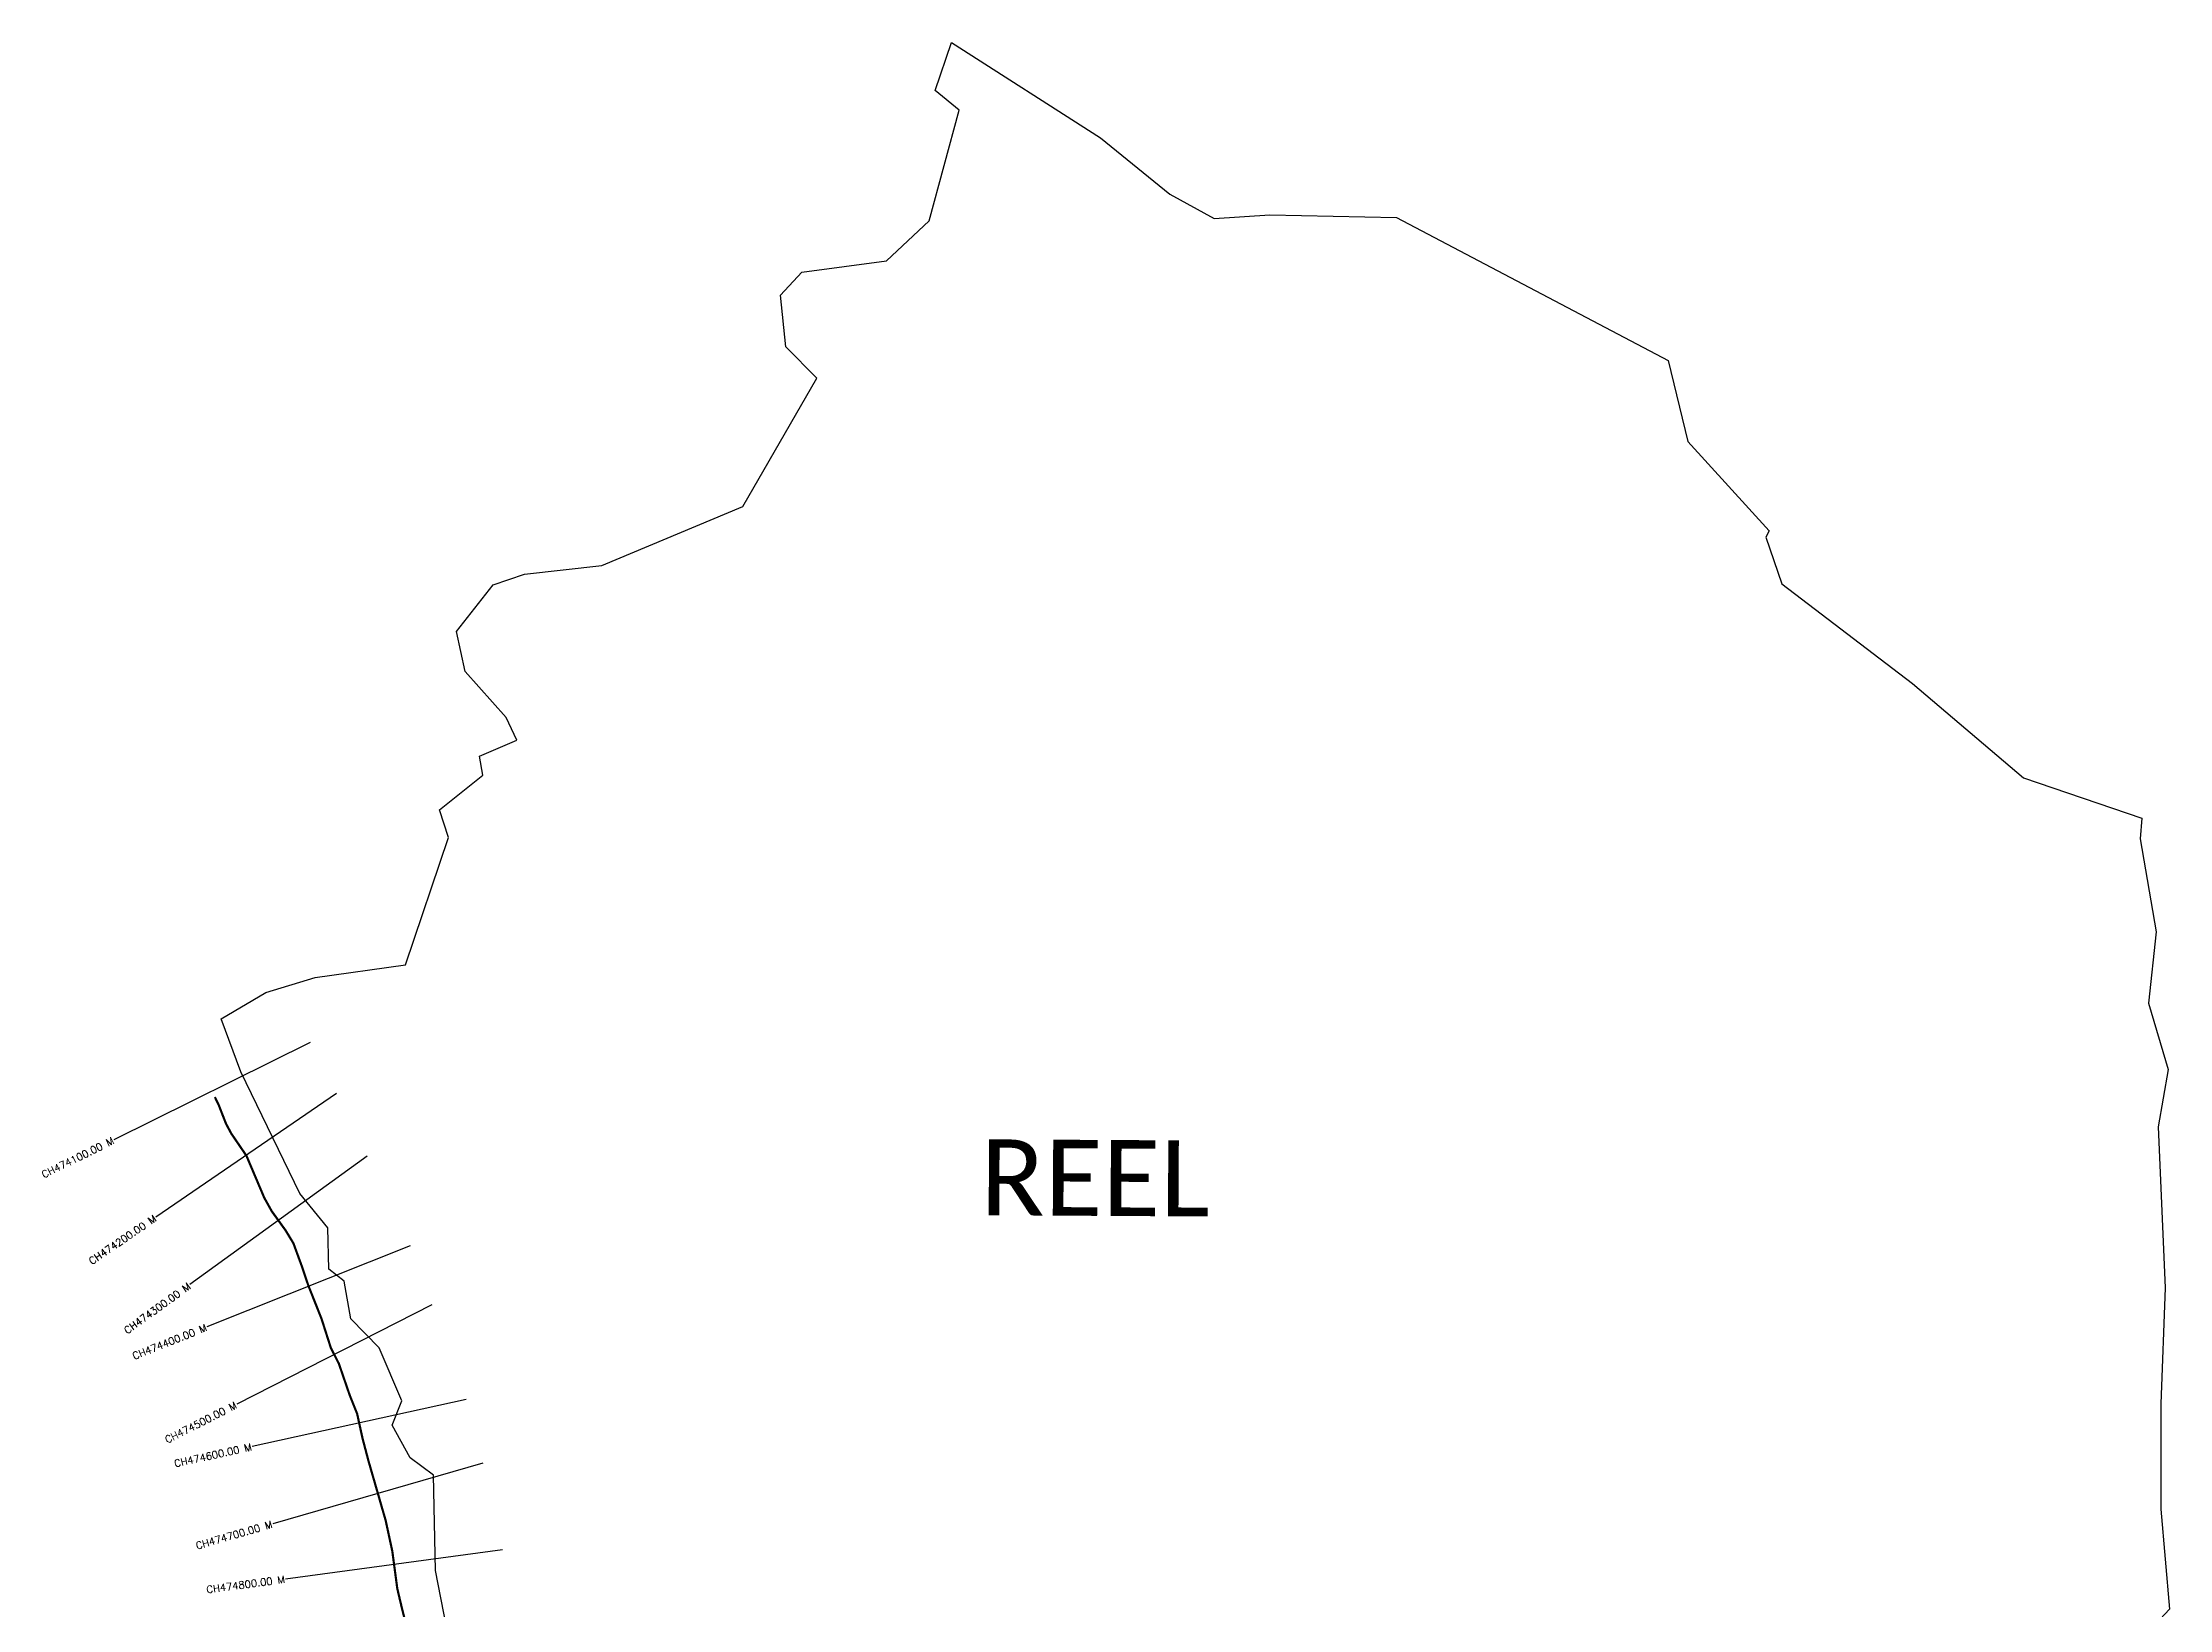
# Model space of a CAD drawing. Header units: metres. Extents: x 312864 to 315779, y 1903402 to 1906932.
# Drawn here: x 312864 to 315779, y 1904785 to 1906932 of the extents above; entities that cross this region are included whole.
import ezdxf
from ezdxf.enums import TextEntityAlignment as Align

# ---------------------------------------------------------------- set-up
doc = ezdxf.new("R2010")
doc.units = ezdxf.units.M
for name, color, linetype in [('CS', 134, 'Continuous'), ('CSMark', 6, 'Continuous'), ('NATURALLY PROTECTED', 3, 'Continuous'), ('village', 3, 'Continuous'), ('VILLAGE NAME', 250, 'Continuous')]:
    doc.layers.add(name, color=color, linetype=linetype)
doc.styles.get("Standard").update_dxf_attribs({"font": 'simplex.shx'})

msp = doc.modelspace()

# ---------------------------------------------------------------- linework, layer by layer
at = {"color": 3, "flags": 128}
msp.add_lwpolyline([(314087.2, 1906866.5), (314109.4, 1906932.2)], dxfattribs=at)
at = {"layer": 'CS'}
for p, q in [((313230.2, 1905562), (312961.3, 1905429)), ((313266.4, 1905492.3), (313018.7, 1905323)), ((313308.3, 1905406.4), (313065.4, 1905230.4)), ((313367.5, 1905283.7), (313088.9, 1905172.6)), ((313397.1, 1905202.6), (313129.6, 1905066.7)), ((313444, 1905073.2), (313151, 1905008.6)), ((313467.2, 1904985.9), (313179, 1904902.7)), ((313494, 1904866.9), (313196.7, 1904827))]:
    msp.add_line(p, q, dxfattribs=at)
at = {"layer": 'NATURALLY PROTECTED', "color": 2, "const_width": 3, "flags": 128}
msp.add_lwpolyline([(313099.7, 1905487.4), (313104.6, 1905477.5), (313115, 1905450.9), (313122.3, 1905437.3), (313143, 1905407), (313167.4, 1905349.5), (313177.7, 1905331), (313196.9, 1905304.4), (313207.4, 1905287), (313219.4, 1905254.3), (313228, 1905228.7), (313245.8, 1905184), (313258.6, 1905144), (313269.7, 1905122.1), (313284.6, 1905078.8), (313294.7, 1905053.6), (313302, 1905020.3), (313310.2, 1904989.1), (313323, 1904944.8), (313333.9, 1904907), (313342.9, 1904865.3), (313349.8, 1904813.7), (313355.7, 1904788.8), (313375.6, 1904708.1)], dxfattribs=at)
at = {"layer": 'village', "color": 3}
for points in [[(314109.4, 1906932.2, 0), (314313.8, 1906801.6, 0), (314408.5, 1906724.7, 0), (314469.2, 1906691.1, 0), (314545.8, 1906696.4, 0), (314719.4, 1906692.5, 0), (315091.8, 1906496.8, 0), (315118.8, 1906385.6, 0), (315230.2, 1906263.4, 0), (315225.6, 1906254.5, 0), (315247.7, 1906190.7, 0), (315426.6, 1906054, 0), (315578.6, 1905924.8, 0), (315740.8, 1905869.4, 0), (315738.6, 1905841.4, 0), (315760.8, 1905713.6, 0), (315750.3, 1905616.1, 0), (315777.2, 1905525.2, 0), (315763.2, 1905446.5, 0), (315773, 1905225.9, 0), (315767, 1905067.3, 0), (315766.8, 1904923, 0), (315778.8, 1904785.8, 0)], [(313454.6, 1904569.6, 0), (313402.2, 1904838.7, 0), (313399.4, 1904969.2, 0), (313367.3, 1904993, 0), (313342.6, 1905038, 0), (313356.2, 1905071, 0), (313325.1, 1905143.7, 0), (313286.3, 1905183.8, 0), (313276.9, 1905235, 0), (313256, 1905251.5, 0), (313254.4, 1905308.1, 0), (313216.3, 1905355.5, 0), (313135.2, 1905522.1, 0), (313108.3, 1905594.4, 0), (313169.7, 1905630.8, 0), (313237, 1905651.2, 0), (313361, 1905668.5, 0), (313419.9, 1905843.1, 0), (313407.6, 1905880.9, 0), (313466.8, 1905928.5, 0), (313462.3, 1905954.4, 0), (313513.7, 1905976.2, 0), (313499, 1906007.4, 0), (313442.7, 1906070.4, 0), (313430.8, 1906125.1, 0), (313481.4, 1906189.3, 0), (313524.3, 1906204, 0), (313630, 1906215.7, 0), (313823.5, 1906296.7, 0), (313924.9, 1906472.6, 0), (313882.4, 1906515.3, 0), (313874.9, 1906586.1, 0), (313904.2, 1906617.7, 0), (314020.4, 1906633.4, 0), (314078.7, 1906687.8, 0), (314119.9, 1906839.8, 0), (314087.2, 1906866.5, 0)], [(315778.8, 1904785.8, 0), (315609.2, 1904604, 0)]]:
    msp.add_polyline3d(points, dxfattribs=at)

# ---------------------------------------------------------------- texts
at = {"layer": 'CSMark'}
for s, rotation, p in [('CH474100.00 M', 26.318, (312960.4, 1905428.6)), ('CH474200.00 M', 34.3364, (313017.9, 1905322.5)), ('CH474300.00 M', 35.9333, (313064.6, 1905229.8)), ('CH474400.00 M', 21.744, (313088, 1905172.2)), ('CH474500.00 M', 26.9527, (313128.8, 1905066.2)), ('CH474600.00 M', 12.4193, (313150, 1905008.4)), ('CH474700.00 M', 16.1124, (313178.1, 1904902.4)), ('CH474800.00 M', 7.6408, (313195.7, 1904826.9))]:
    msp.add_text(s, height=10, rotation=rotation, dxfattribs=at).set_placement(p, align=Align.MIDDLE_RIGHT)
at = {"layer": 'VILLAGE NAME', "insert": (314149.3, 1905429.6), "char_height": 104.042, "attachment_point": 1, "rotation": 359.6762}
msp.add_mtext_dynamic_manual_height_columns('{\\fCalibri|b0|i0|c0|p34;REEL}', width=705.253, gutter_width=520.2, heights=[0], dxfattribs=at)

doc.saveas('drawing.dxf')
